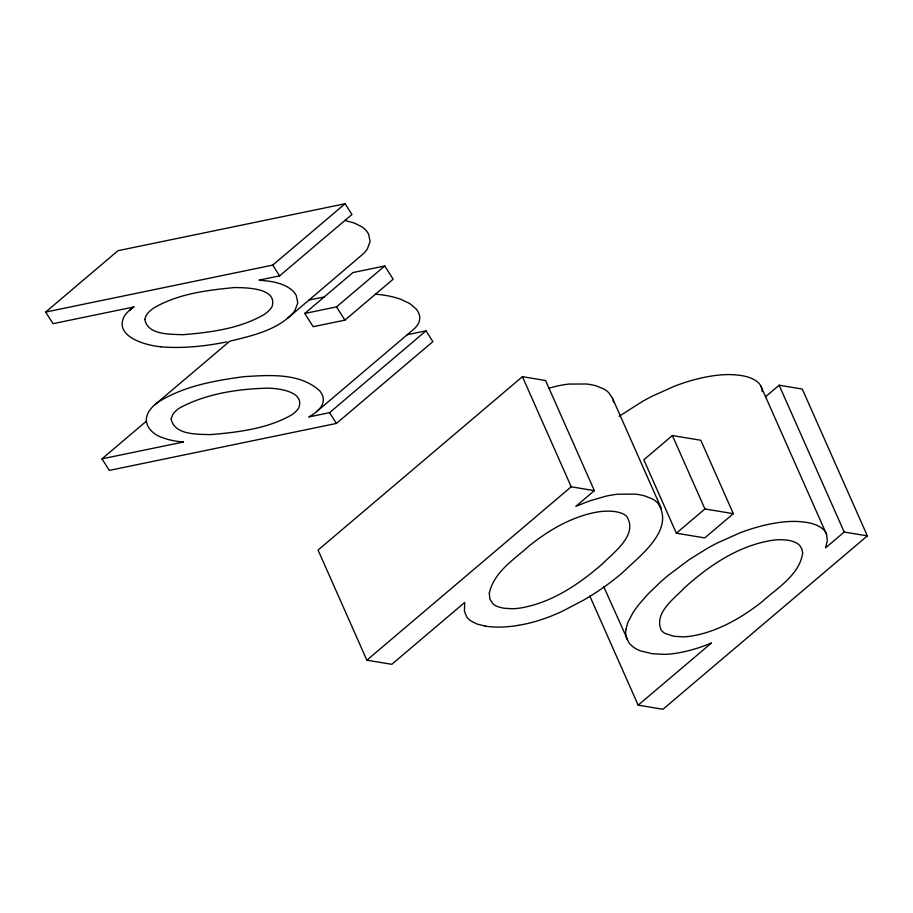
<?xml version="1.0" encoding="UTF-8"?>
<svg xmlns="http://www.w3.org/2000/svg" width="913" height="913" viewBox="0 0 913 913"><rect width="100%" height="100%" fill="white"/><g stroke="black" fill="none" stroke-linecap="round" stroke-linejoin="round"><path stroke-width="1.37" d="M625.896 629.468L627.802 622.506L632.949 612.749A140.625 61.867 -23.9 0 1 639.02 604.338L648.618 593.427L660.464 582.072A194.184 85.423 -23.9 0 1 668.67 575.019L689.269 559.578L707.792 548.097A118.918 52.315 -23.9 0 1 717.344 542.973L739.484 533.055A92.601 40.743 -23.9 0 1 764.272 525.295A95.477 41.998 -23.9 0 1 770.287 523.982L776.096 522.932A86.724 38.152 -23.9 0 1 797.163 521.471C806.282 522.053 816.336 523.138 823.423 529.483A64.823 28.52 -23.9 0 1 826.596 534.459L827.304 540.599L825.523 547.903L844.205 532.051L867.35 535.885L802.287 389.064L779.143 385.229L765.653 396.676M133.424 307.065L128.208 311.55A27.219 11.972 -23.9 0 0 124.773 315.35C112.641 336.383 145.852 345.548 160.722 346.735M183.422 442.029A129.406 56.926 -23.9 0 1 162.126 437.487C153.464 434.782 144.197 426.394 146.776 416.454A38.791 17.073 -23.9 0 1 149.721 410.268A28.794 12.668 -23.9 0 1 155.096 404.527L229.699 341.245C251.132 335.904 274.961 330.871 291.315 314.871A34.078 14.996 -23.9 0 0 295.025 310.283L297.786 302.819L296.269 295.572A90.182 39.67 -23.9 0 0 291.818 289.957C282.676 282.494 270.351 281.09 259.007 280.143L279.606 275.874L351.95 214.509L345.091 203.736L117.994 250.698L45.65 312.075L53.045 323.681L134.063 306.928A31.841 14.003 -23.9 0 0 129.635 310.283M45.65 312.075L272.747 265.101L345.091 203.736M407.244 334.717L426.017 330.837L432.876 341.61L336.429 423.438L109.32 470.4L101.971 458.851L146.388 421.167M287.983 317.975L363.648 253.494A34.078 14.996 -23.9 0 0 367.368 248.918L370.13 241.443L368.612 234.196A90.764 39.932 -23.9 0 0 361.902 226.846L354.541 223.103L344.943 220.455M304.748 313.467L352.966 272.553L384.727 265.98L393.149 279.207L344.92 320.121L313.17 326.694L304.748 313.467L336.498 306.894L384.727 265.98M426.017 330.837L329.559 412.665L308.811 416.956A27.675 12.177 -23.9 0 0 316.56 411.683L412.973 329.855A22.973 10.1 -23.9 0 0 416.431 326.398C419.9 322.574 420.961 316.663 418.245 312.12A93.172 40.994 -23.9 0 0 416.066 308.902L409.811 303.595L400.739 299.281A160.003 70.392 -23.9 0 0 375.483 294.203M588.132 597.501A151.067 66.466 -23.9 0 0 622.529 572.634C639.203 556.314 675.791 529.734 657.725 503.006A84.247 37.068 -23.9 0 0 652.213 498.886L644.704 495.919A96.082 42.272 -23.9 0 0 635.3 494.116L617.553 494.207A66.911 29.433 -23.9 0 0 605.912 496.181L589.216 501.043L575.829 506.361L594.363 490.635L545.575 380.516L522.43 376.681L318.055 550.071L366.855 660.179L391.803 664.322L464.706 602.466L464.432 611.265L466.577 616.595A71.043 31.259 -23.9 0 0 470.731 620.84L476.906 623.99L485.1 626.056M366.855 660.179L571.218 486.8L594.363 490.635M672.39 435.547L643.813 459.798L676.35 533.203L704.756 537.917L733.333 513.677L700.807 440.26L672.39 435.547L704.927 508.963L733.333 513.677M676.35 533.203L704.927 508.963M589.809 596.018L638.176 705.156L711.501 642.946A75.037 33.005 -23.9 0 1 683.894 651.779L679.888 652.624A69.068 30.38 -23.9 0 1 664.538 654.359L652.213 653.742L640.47 650.866A88.241 38.825 -23.9 0 1 628.772 642.41L603.71 586.603M867.35 535.885L662.975 709.264L638.176 705.156M619.197 416.237L642.729 401.275A118.918 52.315 -23.9 0 1 652.281 396.151L674.422 386.233A92.601 40.743 -23.9 0 1 699.21 378.473A95.477 41.998 -23.9 0 1 705.224 377.16L711.033 376.11A86.724 38.152 -23.9 0 1 732.1 374.65C741.219 375.232 751.273 376.316 758.361 382.661A64.823 28.52 -23.9 0 1 761.533 387.637L762.275 391.597M548.93 388.173L557.113 386.062A66.911 29.433 -23.9 0 1 568.765 384.088L586.5 383.996A96.082 42.272 -23.9 0 1 595.904 385.8L603.413 388.767A84.247 37.068 -23.9 0 1 608.925 392.898L612.463 398.171L661.263 508.29M309.222 299.943L324.069 297.067M226.823 341.85L225.853 342.055A173.527 76.338 -23.9 0 1 191.102 346.883A179.028 78.758 -23.9 0 1 160.665 346.78M101.971 458.851L183.456 442.006M518.527 625.302L522.932 624.492A79.169 34.831 -23.9 0 0 551.749 615.853A98.045 43.139 -23.9 0 0 562.944 610.957L583.441 600.206A141.173 62.107 -23.9 0 0 588.063 597.467M336.498 306.894L344.92 320.121M272.747 265.101L279.606 275.874M329.559 412.665L336.429 423.438M779.143 385.229L844.205 532.051M760.746 385.857L826.596 534.459M522.43 376.681L571.218 486.8M612.463 398.171L613.707 402.325M627.311 639.876A82.866 36.463 -23.9 0 1 625.896 629.468M518.493 625.348A94.849 41.724 -23.9 0 1 485.111 626.056M316.526 411.683A22.973 10.1 -23.9 0 0 319.972 408.225C323.442 404.402 324.503 398.49 321.787 393.948A93.172 40.994 -23.9 0 0 319.618 390.73C299.487 372.47 269.027 375.152 243.817 376.681C214.612 380.584 184.278 386.016 158.839 401.686A28.337 12.462 -23.9 0 0 155.107 404.527M171.153 418.964C174.531 435.307 197.356 434.109 210.332 434.634C238.167 432.237 267.589 428.848 292.137 414.593A23.943 10.534 -23.9 0 0 294.408 412.813L296.394 410.964A20.314 8.936 -23.9 0 0 298.608 408.225C305.547 391.403 278.362 388.276 267.235 388.151C237.346 389.029 206.076 393.651 179.519 408.02A22.928 10.089 -23.9 0 0 176.768 410.131L175.764 411.033A19.55 8.605 -23.9 0 0 172.717 414.593L171.153 418.964M802.664 553.141C799.332 575.316 776.883 588.189 761.59 602.146C741.367 617.861 718.405 631.237 692.921 635.836A51.299 22.563 -23.9 0 1 682.741 636.852L673.668 636.247L665.143 633.485A49.713 21.866 -23.9 0 1 661.012 629.765C654.142 612.452 674.342 598.711 684.533 587.721A211.029 92.841 -23.9 0 1 695.01 578.705C717.253 560.331 743.171 544.89 772.056 540.348A50.204 22.083 -23.9 0 1 781.688 539.72L786.047 539.994A57.907 25.473 -23.9 0 1 791.913 541.124L795.143 542.299A50.58 22.254 -23.9 0 1 799.879 545.643L801.911 549.021L802.664 553.141M144.813 319.367C147.735 335.333 170.206 334.078 182.691 334.706C210.561 332.446 239.891 328.669 264.405 314.369A26.009 11.447 -23.9 0 0 267.178 312.223L269.221 310.329A21.136 9.301 -23.9 0 0 272.051 306.631C277.837 287.709 246.076 287.778 234.687 287.527C207.068 290.231 177.921 293.735 153.635 308.069A26.009 11.447 -23.9 0 0 150.862 310.215L148.83 312.109A21.136 9.301 -23.9 0 0 145.989 315.795L144.813 319.367M489.311 593.096L489.882 599.076L492.792 603.641A50.112 22.049 -23.9 0 0 498.042 606.768L503.52 608.184L512.193 608.754A49.359 21.718 -23.9 0 0 521.985 607.75C552.776 602.101 579.447 583.886 602.637 563.686C613.97 552.171 638.507 534.516 626.615 516.29A50.112 22.049 -23.9 0 0 621.365 513.152L617.861 512.113A59.448 26.157 -23.9 0 0 610.694 511.177L605.148 511.177A49.724 21.878 -23.9 0 0 593.028 512.855C569.073 518.196 547.538 530.978 528.673 546.351C513.745 559.646 493.819 572.303 489.311 593.096"/></g></svg>
